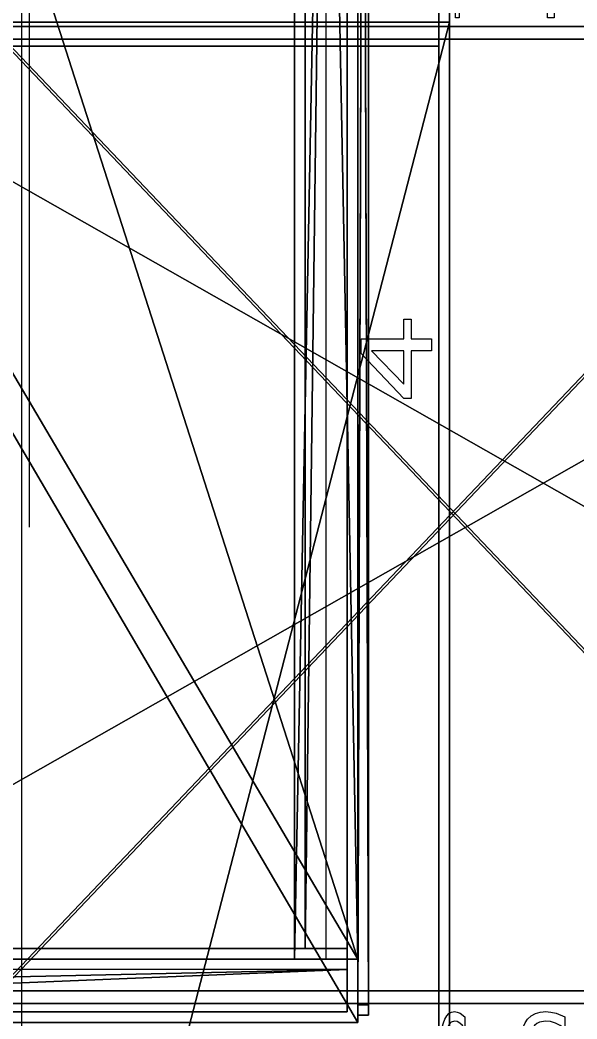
# Model space of a CAD drawing. Extents: x -93 to 34039, y -1114 to 8560.
# Drawn here: x 454 to 612.3, y 2911 to 3195 of the extents above; entities that cross this region are included whole.
import ezdxf

# ---------------------------------------------------------------- set-up
doc = ezdxf.new("R2010")
doc.units = 0
doc.layers.get('0').update_dxf_attribs({"color": 13, "linetype": 'CONTINUOUS'})
for name, color, linetype in [('____03_4____', 216, 'CONTINUOUS'), ('____03_4_____', 172, 'CONTINUOUS'), ('_____18________4____', 142, 'CONTINUOUS'), ('_____18________4_____', 40, 'CONTINUOUS'), ('_SYSTEM__CT_MODE', 252, 'CONTINUOUS'), ('_SYSTEM__RG_COLOR', 36, 'CONTINUOUS'), ('_SYSTEM__SKALER', 134, 'CONTINUOUS'), ('TEMP', 36, 'CONTINUOUS')]:
    doc.layers.add(name, color=color, linetype=linetype)

# ---------------------------------------------------------------- blocks, each defined once
blk = doc.blocks.new('TELO_95')
for p, q in [((0, 970), (0, 0)), ((568, 970), (0, 970)), ((568, 970, 18), (0, 970, 18)), ((0, 970, 18), (0, 0, 18)), ((568, 970), (568, 970, 18)), ((568, 0), (568, 970)), ((568, 0, 18), (568, 970, 18))]:
    blk.add_line(p, q)
mesh = blk.add_polyface()
corners = [(568, 970), (0, 0), (0, 970), (568, 0)]
mesh.append_faces([[corners[k] for k in face] for face in [(0, 1, 2), (1, 0, 3)]], dxfattribs={"vtx0": -1})
mesh = blk.add_polyface()
corners = [(568, 0, 18), (0, 970, 18), (0, 0, 18), (568, 970, 18)]
mesh.append_faces([[corners[k] for k in face] for face in [(0, 1, 2), (1, 0, 3)]], dxfattribs={"vtx0": -1})
blk = doc.blocks.new('MARKWR_KROMKI')
at = {"color": 250}
for p, q in [((700, 500, 16), (700, 500)), ((608, 344.5, 16), (92, 344.5, 16)), ((608, 344.5), (92, 344.5)), ((608, 155.5, 16), (92, 155.5, 16)), ((608, 155.5), (92, 155.5))]:
    blk.add_line(p, q, dxfattribs=at)
blk = doc.blocks.new('4_V_3')
at = {"color": 250}
for p, q in [((-12.31, 2.61), (-12.31, 5.15)), ((-12.31, 5.15), (-10.37, 5.15)), ((-10.37, 5.15), (-10.37, 2.61)), ((-23.85, 2.61), (-12.31, 2.61)), ((-23.85, 0.71), (-23.85, 2.61)), ((-10.37, 2.61), (-4.84, 2.61)), ((-4.84, 2.61), (-4.84, 1.05)), ((-12.31, -5.15), (-23.85, 0.71)), ((-12.31, 1.03, 0), (-21.03, 1.05, 0)), ((-21.03, 1.05, 0), (-12.31, -3.29, -0.01)), ((-12.31, -3.29, -0.01), (-12.31, 1.03, 0)), ((-4.84, 1.05), (-10.37, 1.05)), ((-10.37, 1.05), (-10.37, -5.15)), ((-10.37, -5.15), (-12.31, -5.15))]:
    blk.add_line(p, q, dxfattribs=at)
blk = doc.blocks.new('__________1')
at = {"color": 250}
for p, q in [((6.12, 5.15), (8.78, 5.15)), ((8.78, 5.15), (8.78, 4.99)), ((20.85, 4.59), (20.85, 4.7)), ((20.85, 4.7), (23.52, 4.7)), ((14.57, 1.54), (16.69, 1.54)), ((8.18, -2.05), (8.77, -2.47)), ((8.77, -2.47), (9.42, -2.77)), ((12.83, -2.74), (13.43, -2.42)), ((13.43, -2.42), (13.88, -2)), ((13.88, -2), (14.21, -1.48)), ((15.89, -1.74), (15.71, -1.74)), ((17.95, -2.16), (18.5, -2.45)), ((18.5, -2.45), (19.14, -2.63)), ((19.14, -2.63), (19.87, -2.69)), ((19.87, -2.69), (20.52, -2.63))]:
    blk.add_line(p, q, dxfattribs=at)
for points in [[(4.96, 0, 0), (4.91, 0.52, 0), (5.01, 1.81, 0), (5.29, 3.08, 0), (6.12, 5.15, 0)], [(8.78, 4.99, 0), (8.13, 4.02, 0), (7.6, 2.89, 0), (7.24, 1.71, 0), (7.12, 0.56, 0), (7.39, -0.84, 0), (7.72, -1.52, 0), (8.18, -2.05, 0)], [(23.52, 4.7, 0), (24.35, 2.71, 0), (24.63, 1.48, 0), (24.72, 0.3, 0), (24.47, -1.72, 0), (24.14, -2.54, 0), (23.65, -3.29, 0), (22.97, -3.95, 0), (22.17, -4.43, 0), (21.23, -4.72, 0), (20.14, -4.82, 0), (18.66, -4.59, 0), (17.37, -3.9, 0), (16.41, -2.9, 0), (15.89, -1.74, 0)], [(20.52, -2.63, 0), (21.08, -2.45, 0), (21.93, -1.78, 0), (22.39, -0.81, 0), (22.51, 0.35, 0), (22.41, 1.38, 0), (22.08, 2.47, 0), (21.56, 3.56, 0), (20.85, 4.59, 0)], [(14.21, -1.48, 0), (14.42, -0.86, 0), (14.57, 0.59, 0), (14.57, 1.54, 0)], [(16.69, 1.54, 0), (16.69, 0.8, 0), (16.89, -0.63, 0), (17.5, -1.74, 0), (17.95, -2.16, 0)], [(15.71, -1.74, 0), (15.28, -2.89, 0), (14.47, -3.99, 0), (13.85, -4.45, 0), (13.09, -4.82, 0), (12.14, -5.07, 0), (10.94, -5.15, 0), (9.69, -5.05, 0), (8.55, -4.76, 0), (7.54, -4.29, 0), (6.66, -3.67, 0), (5.89, -2.81, 0), (5.34, -1.82, 0), (5.02, -0.7, 0), (4.96, 0, 0)], [(9.42, -2.77, 0), (10.19, -2.95, 0), (11.13, -3.01, 0), (12.07, -2.94, 0), (12.83, -2.74, 0)]]:
    blk.add_polyline3d(points, dxfattribs=at)
blk = doc.blocks.new('M_K_RIGHT')
for p, q in [((0, 515, -5), (0, 515, 5)), ((0, 515, 5), (0, 0, 5)), ((0, 0, -5), (0, 515, -5)), ((0, 0, 5), (0, 0, -5))]:
    blk.add_line(p, q)
mesh = blk.add_polyface()
corners = [(0, 515, -5), (0, 0, 5), (0, 0, -5), (0, 515, 5)]
mesh.append_faces([[corners[k] for k in face] for face in [(0, 1, 2), (1, 0, 3)]], dxfattribs={"vtx0": -1})
blk = doc.blocks.new('M_K_BACK')
for p, q in [((0, 0, 5), (749, 0, 5)), ((749, 0, -5), (0, 0, -5)), ((749, 0, 5), (749, 0, -5))]:
    blk.add_line(p, q)
mesh = blk.add_polyface()
corners = [(0, 0, 5), (749, 0, -5), (0, 0, -5), (749, 0, 5)]
mesh.append_faces([[corners[k] for k in face] for face in [(0, 1, 2), (1, 0, 3)]], dxfattribs={"vtx0": -1})
blk = doc.blocks.new('M_K_FRONT')
for p, q in [((0, 0, 5), (749, 0, 5)), ((749, 0, -5), (0, 0, -5)), ((0, 0, -5), (0, 0, 5)), ((749, 0, 5), (749, 0, -5))]:
    blk.add_line(p, q)
mesh = blk.add_polyface()
corners = [(749, 0, 5), (0, 0, -5), (749, 0, -5), (0, 0, 5)]
mesh.append_faces([[corners[k] for k in face] for face in [(0, 1, 2), (1, 0, 3)]], dxfattribs={"vtx0": -1})
blk = doc.blocks.new('M_K_LEFT')
for p, q in [((0, 515, 5), (0, 0, 5)), ((0, 0, -5), (0, 515, -5))]:
    blk.add_line(p, q)
mesh = blk.add_polyface()
corners = [(0, 515, 5), (0, 0, -5), (0, 0, 5), (0, 515, -5)]
mesh.append_faces([[corners[k] for k in face] for face in [(0, 1, 2), (1, 0, 3)]], dxfattribs={"vtx0": -1})
blk = doc.blocks.new('KR_L')
at = {"color": 250}
for p, q in [((0, 500), (0, 0)), ((0, 0, 16), (0, 500, 16))]:
    blk.add_line(p, q, dxfattribs=at)
mesh = blk.add_polyface()
corners = [(0, 500, 16), (0, 0), (0, 0, 16), (0, 500)]
mesh.append_faces([[corners[k] for k in face] for face in [(0, 1, 2), (1, 0, 3)]], dxfattribs={"vtx0": -1})
blk = doc.blocks.new('KR_Z')
at = {"color": 250}
for p, q in [((0, 0), (700, 0)), ((700, 0, 16), (0, 0, 16)), ((700, 0), (700, 0, 16))]:
    blk.add_line(p, q, dxfattribs=at)
mesh = blk.add_polyface()
corners = [(0, 0, 16), (700, 0), (0, 0), (700, 0, 16)]
mesh.append_faces([[corners[k] for k in face] for face in [(0, 1, 2), (1, 0, 3)]], dxfattribs={"vtx0": -1})
blk = doc.blocks.new('KR_P')
at = {"color": 250}
for p, q in [((0, 500), (0, 500, 16)), ((0, 0), (0, 500)), ((0, 500, 16), (0, 0, 16)), ((0, 0, 16), (0, 0))]:
    blk.add_line(p, q, dxfattribs=at)
mesh = blk.add_polyface()
corners = [(0, 500), (0, 0, 16), (0, 0), (0, 500, 16)]
mesh.append_faces([[corners[k] for k in face] for face in [(0, 1, 2), (1, 0, 3)]], dxfattribs={"vtx0": -1})
blk = doc.blocks.new('KR_35')
at = {"yscale": 1.94, "zscale": 1.125}
for name, p in [('KR_L', (0, 0)), ('KR_P', (568, 0))]:
    blk.add_blockref(name, p, dxfattribs=at)
at = {"xscale": 0.8114285714285715, "zscale": 1.125}
blk.add_blockref('KR_Z', (0, 970), dxfattribs=at)
blk = doc.blocks.new('LL')
at = {"color": 250}
for p, q in [((0, 300, 16), (0, 0, 16)), ((0, 300, 8), (0, 0, 8)), ((0, 300), (0, 0))]:
    blk.add_line(p, q, dxfattribs=at)
blk = doc.blocks.new('ZZ')
at = {"color": 250}
for p, q in [((0, 0, 16), (600, 0, 16)), ((0, 0), (600, 0)), ((600, 0, 16), (600, 0, 8)), ((600, 0, 8), (600, 0)), ((0, 0, 8), (600, 0, 8))]:
    blk.add_line(p, q, dxfattribs=at)
blk = doc.blocks.new('RAM_PANEL_95')
at = {"color": 250}
for p, q in [((0, 970), (0, 0)), ((568, 970), (0, 970)), ((568, 970, 18), (0, 970, 18)), ((0, 970, 18), (0, 0, 18)), ((568, 0), (568, 970)), ((568, 970), (568, 970, 18)), ((568, 0, 18), (568, 970, 18))]:
    blk.add_line(p, q, dxfattribs=at)
for name in ['TELO_95', 'KR_35']:
    blk.add_blockref(name, (0, 0))
at = {"layer": '_SYSTEM__CT_MODE'}
for name, p, xscale, yscale, zscale in [('MARKWR_KROMKI', (0, 0), 0.8114285714285707, 1.939999999999999, 1.124999999999998), ('4_V_3', (568, 485, 18), 1.051712558764275, 0.9714640198511851, 0.1636749015259871)]:
    blk.add_blockref(name, p, dxfattribs=dict(at, xscale=xscale, yscale=yscale, zscale=zscale))
at = {"layer": '_SYSTEM__CT_MODE', "yscale": 3.233333333333332, "zscale": 1.125}
blk.add_blockref('LL', (0, 0), dxfattribs=at)
at = {"layer": '_SYSTEM__CT_MODE', "xscale": 0.9466666666666663, "zscale": 1.125}
blk.add_blockref('ZZ', (0, 970), dxfattribs=at)
at = {"layer": '_SYSTEM__CT_MODE', "xscale": 1.009671179883954, "yscale": 0.9714640198511127}
blk.add_blockref('__________1', (0, 485, 18), dxfattribs=at)
at = {"layer": '_SYSTEM__RG_COLOR', "color": 1, "xscale": 0.7503337783711621, "zscale": 1.199999999999999}
blk.add_blockref('M_K_BACK', (3, 967, 9), dxfattribs=at)
at = {"layer": '_SYSTEM__RG_COLOR', "color": 1, "yscale": 1.871844660194175, "zscale": 1.2}
blk.add_blockref('M_K_LEFT', (3, 3, 9), dxfattribs=at)
at = {"layer": '_SYSTEM__RG_COLOR', "yscale": 1.871844660194175, "zscale": 1.2}
blk.add_blockref('M_K_RIGHT', (565, 3, 9), dxfattribs=at)
at = {"layer": '_SYSTEM__RG_COLOR', "xscale": 0.7503337783711621, "zscale": 1.199999999999999}
blk.add_blockref('M_K_FRONT', (3, 3, 9), dxfattribs=at)
blk = doc.blocks.new('PANEL_G_34')
for p, q in [((-5, 440), (-5, 0)), ((5, 440), (-5, 440)), ((5, 0), (5, 440))]:
    blk.add_line(p, q)
blk.add_blockref('RAM_PANEL_95', (0, 0))
mesh = blk.add_polyface()
corners = [(5, 0), (-5, 440), (-5, 0), (5, 440)]
mesh.append_faces([[corners[k] for k in face] for face in [(0, 1, 2), (1, 0, 3)]], dxfattribs={"vtx0": -1})
blk = doc.blocks.new('RAM_PANEL_2')
at = {"layer": '_SYSTEM__RG_COLOR', "yscale": 2.25909090909091}
blk.add_blockref('PANEL_G_34', (8, 3, 3), dxfattribs=at)
blk = doc.blocks.new('PANEL_V_2')
blk.add_blockref('RAM_PANEL_2', (0, 0))
blk = doc.blocks.new('RAM_PANEL_3')
at = {"layer": '_SYSTEM__RG_COLOR', "yscale": 2.25909090909091}
blk.add_blockref('PANEL_G_34', (8, 3, 3), dxfattribs=at)
blk = doc.blocks.new('PANEL_V_3')
blk.add_blockref('RAM_PANEL_3', (0, 0))
blk = doc.blocks.new('RAM_PANEL_5')
at = {"layer": '_SYSTEM__RG_COLOR', "yscale": 2.25909090909091}
blk.add_blockref('PANEL_G_34', (8, 3, 3), dxfattribs=at)
blk = doc.blocks.new('PANEL_V_5')
blk.add_blockref('RAM_PANEL_5', (0, 0))
blk = doc.blocks.new('RAM_PANEL_4')
at = {"layer": '_SYSTEM__RG_COLOR', "yscale": 2.25909090909091}
blk.add_blockref('PANEL_G_34', (8, 3, 3), dxfattribs=at)
blk = doc.blocks.new('PANEL_V_4')
blk.add_blockref('RAM_PANEL_4', (0, 0))
blk = doc.blocks.new('TELO_58')
for p, q in [((934, 300), (0, 300)), ((934, 300, 18), (0, 300, 18)), ((934, 300), (934, 300, 18)), ((934, 0), (934, 300)), ((934, 0, 18), (934, 300, 18))]:
    blk.add_line(p, q)
mesh = blk.add_polyface()
corners = [(934, 300), (0, 0), (0, 300), (934, 0)]
mesh.append_faces([[corners[k] for k in face] for face in [(0, 1, 2), (1, 0, 3)]], dxfattribs={"vtx0": -1})
mesh = blk.add_polyface()
corners = [(934, 0, 18), (0, 300, 18), (0, 0, 18), (934, 300, 18)]
mesh.append_faces([[corners[k] for k in face] for face in [(0, 1, 2), (1, 0, 3)]], dxfattribs={"vtx0": -1})
blk = doc.blocks.new('KR_F')
at = {"color": 250}
for p, q in [((0, 0, 16), (0, 0)), ((700, 0, 16), (0, 0, 16)), ((0, 0), (700, 0)), ((700, 0), (700, 0, 16))]:
    blk.add_line(p, q, dxfattribs=at)
mesh = blk.add_polyface()
corners = [(700, 0, 16), (0, 0), (700, 0), (0, 0, 16)]
mesh.append_faces([[corners[k] for k in face] for face in [(0, 1, 2), (1, 0, 3)]], dxfattribs={"vtx0": -1})
blk = doc.blocks.new('KR_16')
at = {"yscale": 1.868, "zscale": 1.125}
blk.add_blockref('KR_P', (300, 0), dxfattribs=at)
at = {"xscale": 0.4285714285714285, "zscale": 1.125}
blk.add_blockref('KR_F', (0, 0), dxfattribs=at)
blk = doc.blocks.new('RAM_PANEL_58')
at = {"color": 250}
for p, q in [((300, 0), (300, 934)), ((300, 0, 18), (300, 934, 18)), ((0, 0), (300, 0)), ((0, 0, 18), (300, 0, 18)), ((300, 0), (300, 0, 18))]:
    blk.add_line(p, q, dxfattribs=at)
at = {"rotation": 270}
blk.add_blockref('TELO_58', (0, 934), dxfattribs=at)
blk.add_blockref('KR_16', (0, 0))
at = {"layer": '_SYSTEM__CT_MODE', "xscale": 1.334285714285713, "yscale": 0.5999999999999995, "zscale": 1.124999999999998, "rotation": 270}
blk.add_blockref('MARKWR_KROMKI', (0, 934), dxfattribs=at)
at = {"layer": '_SYSTEM__RG_COLOR', "yscale": 1.801941747572816, "zscale": 1.2}
blk.add_blockref('M_K_RIGHT', (297, 3, 9), dxfattribs=at)
at = {"layer": '_SYSTEM__RG_COLOR', "xscale": 0.3925233644859815, "zscale": 1.199999999999999}
blk.add_blockref('M_K_FRONT', (3, 3, 9), dxfattribs=at)
blk = doc.blocks.new('PANEL_G_16')
blk.add_blockref('RAM_PANEL_58', (0, 0))
blk = doc.blocks.new('V_MAR')
for p, q in [((294, 8), (0, 8)), ((0, 8), (0, -8)), ((294, -8), (294, 8)), ((294, -8), (0, -8))]:
    blk.add_line(p, q)
mesh = blk.add_polyface()
corners = [(294, -8), (0, 8), (0, -8), (294, 8)]
mesh.append_faces([[corners[k] for k in face] for face in [(0, 1, 2), (1, 0, 3)]], dxfattribs={"vtx0": -1})
blk = doc.blocks.new('L_MAR')
for p, q in [((0, 8), (0, -8)), ((0, 8, 594), (0, -8, 594)), ((0, 8, 594), (0, 8)), ((0, -8, 594), (0, -8))]:
    blk.add_line(p, q)
mesh = blk.add_polyface()
corners = [(0, 8, 594), (0, -8), (0, -8, 594), (0, 8)]
mesh.append_faces([[corners[k] for k in face] for face in [(0, 1, 2), (1, 0, 3)]], dxfattribs={"vtx0": -1})
blk = doc.blocks.new('N_MAR')
for p, q in [((0, 8), (294, 8)), ((0, -8), (0, 8)), ((294, 8), (294, -8)), ((0, -8), (294, -8))]:
    blk.add_line(p, q)
mesh = blk.add_polyface()
corners = [(294, 8), (0, -8), (0, 8), (294, -8)]
mesh.append_faces([[corners[k] for k in face] for face in [(0, 1, 2), (1, 0, 3)]], dxfattribs={"vtx0": -1})
blk = doc.blocks.new('_1')
at = {"color": 250}
for p, q in [((5, 0, 5), (7, 0, 5)), ((5, 0, -5), (5, 0, 5)), ((7, 0, -5), (5, 0, -5)), ((7, 0, 1.15), (20.15, 0, 1.15)), ((7, 0, 5), (7, 0, 1.15)), ((24.68, 0, -1.23), (7, 0, -1.23)), ((7, 0, -1.23), (7, 0, -5)), ((20.15, 0, 1.15), (20.15, 0, 5)), ((20.15, 0, 5), (21.94, 0, 5)), ((23.91, 0, 0.81), (24.68, 0, 0.69)), ((24.68, 0, 0.69), (24.68, 0, -1.23))]:
    blk.add_line(p, q, dxfattribs=at)
blk.add_polyline3d([(21.94, 0, 5), (22.08, 0, 3.33), (22.48, 0, 1.97), (23.32, 0, 1.07), (23.91, 0, 0.81)], dxfattribs=at)
blk = doc.blocks.new('MARKER_TEKSTUR_F')
for p, q in [((300, 16, 600), (0, 16, 600)), ((0, 16, 600), (0, 16)), ((0, 16), (300, 16)), ((100, 16, 80), (100, 16, 520)), ((200, 16, 80), (200, 16, 520)), ((300, 16), (300, 16, 600)), ((0, 0), (300, 0)), ((0, 0, 600), (0, 0)), ((300, 0, 600), (0, 0, 600)), ((100, 0, 80), (100, 0, 520)), ((200, 0, 80), (200, 0, 520)), ((300, 0), (300, 0, 600))]:
    blk.add_line(p, q)
blk = doc.blocks.new('SKALER_4')
for p, q in [((0, 0), (1, 0)), ((0, 0, 1), (0, 0)), ((1, 0, 1), (0, 0, 1)), ((1, 0), (1, 0, 1))]:
    blk.add_line(p, q)
blk = doc.blocks.new('TELO_F_22')
for p, q in [((0, 3), (2100, 3)), ((2100, 3, 966), (0, 3, 966)), ((0, 3, 966), (0, 3)), ((0, 3, 966), (0, 0, 966)), ((0, 0), (0, 3)), ((2100, 3), (2100, 3, 966)), ((2100, 3, 966), (2100, 0, 966)), ((2100, 3), (2100, 0)), ((2100, 0, 966), (0, 0, 966)), ((0, 0), (2100, 0)), ((0, 0, 966), (0, 0)), ((2100, 0), (2100, 0, 966))]:
    blk.add_line(p, q)
at = {"layer": '_SYSTEM__SKALER', "xscale": 6.999999999999997, "zscale": 1.609999999999999}
blk.add_blockref('SKALER_4', (0, 0), dxfattribs=at)
mesh = blk.add_polyface()
corners = [(0, 3, 966), (2100, 3), (0, 3), (2100, 3, 966)]
mesh.append_faces([[corners[k] for k in face] for face in [(0, 1, 2), (1, 0, 3)]], dxfattribs={"vtx0": -1})
mesh = blk.add_polyface()
corners = [(2100, 0, 966), (0, 3, 966), (0, 0, 966), (2100, 3, 966)]
mesh.append_faces([[corners[k] for k in face] for face in [(0, 1, 2), (1, 0, 3)]], dxfattribs={"vtx0": -1})
mesh = blk.add_polyface()
corners = [(0, 3, 966), (0, 0), (0, 0, 966), (0, 3)]
mesh.append_faces([[corners[k] for k in face] for face in [(0, 1, 2), (1, 0, 3)]], dxfattribs={"vtx0": -1})
mesh = blk.add_polyface()
corners = [(2100, 3), (0, 0), (0, 3), (2100, 0)]
mesh.append_faces([[corners[k] for k in face] for face in [(0, 1, 2), (1, 0, 3)]], dxfattribs={"vtx0": -1})
mesh = blk.add_polyface()
corners = [(2100, 3), (2100, 0, 966), (2100, 0), (2100, 3, 966)]
mesh.append_faces([[corners[k] for k in face] for face in [(0, 1, 2), (1, 0, 3)]], dxfattribs={"vtx0": -1})
mesh = blk.add_polyface()
corners = [(2100, 0), (0, 0, 966), (0, 0), (2100, 0, 966)]
mesh.append_faces([[corners[k] for k in face] for face in [(0, 1, 2), (1, 0, 3)]], dxfattribs={"vtx0": -1})
blk = doc.blocks.new('RAMKA_PANEL_F_21')
for p, q in [((0, 0), (0, 3)), ((0, 0, 2100), (0, 3, 2100))]:
    blk.add_line(p, q)
at = {"extrusion": (1, 0, 6.12323e-17), "rotation": 270}
blk.add_blockref('TELO_F_22', (0, 2100), dxfattribs=at)
at = {"layer": '_SYSTEM__CT_MODE', "xscale": 3.22, "yscale": 0.1875, "zscale": 3.5}
blk.add_blockref('MARKER_TEKSTUR_F', (0, 0), dxfattribs=at)
at = {"layer": '_SYSTEM__CT_MODE', "xscale": 1.016064487580898}
blk.add_blockref('_1', (0, 0, 1050), dxfattribs=at)
at = {"layer": '_SYSTEM__RG_COLOR', "xscale": 3.26530612244898}
for name, p, yscale in [('V_MAR', (3, 1.5, 2097), 0.1874999999999999), ('N_MAR', (3, 1.5, 3), 0.1874999999999998)]:
    blk.add_blockref(name, p, dxfattribs=dict(at, yscale=yscale))
at = {"layer": '_SYSTEM__RG_COLOR', "yscale": 0.1874999999999999, "zscale": 3.525252525252525}
blk.add_blockref('L_MAR', (3, 1.5, 3), dxfattribs=at)
blk = doc.blocks.new('PANEL_F_21')
blk.add_blockref('RAMKA_PANEL_F_21', (0, 0))
blk = doc.blocks.new('RAM_PANEL_55')
at = {"layer": '_SYSTEM__RG_COLOR', "color": 1, "xscale": 1.2, "yscale": 0.6681818181818182}
blk.add_blockref('PANEL_G_34', (9, 3, 3), dxfattribs=at)
blk = doc.blocks.new('PANEL_V_38')
blk.add_blockref('RAM_PANEL_55', (0, 0))
blk = doc.blocks.new('TELO_57')
for p, q in [((934, 300), (0, 300)), ((934, 300, 18), (0, 300, 18)), ((934, 300), (934, 300, 18)), ((934, 0), (934, 300)), ((934, 0, 18), (934, 300, 18))]:
    blk.add_line(p, q)
mesh = blk.add_polyface()
corners = [(934, 300), (0, 0), (0, 300), (934, 0)]
mesh.append_faces([[corners[k] for k in face] for face in [(0, 1, 2), (1, 0, 3)]], dxfattribs={"vtx0": -1})
mesh = blk.add_polyface()
corners = [(934, 0, 18), (0, 300, 18), (0, 0, 18), (934, 300, 18)]
mesh.append_faces([[corners[k] for k in face] for face in [(0, 1, 2), (1, 0, 3)]], dxfattribs={"vtx0": -1})
blk = doc.blocks.new('KR_15')
at = {"yscale": 1.868, "zscale": 1.125}
blk.add_blockref('KR_P', (300, 0), dxfattribs=at)
at = {"xscale": 0.4285714285714285, "zscale": 1.125}
blk.add_blockref('KR_F', (0, 0), dxfattribs=at)
blk = doc.blocks.new('RAM_PANEL_57')
at = {"color": 250}
for p, q in [((300, 0), (300, 934)), ((300, 0, 18), (300, 934, 18)), ((0, 0), (300, 0)), ((0, 0, 18), (300, 0, 18)), ((300, 0), (300, 0, 18))]:
    blk.add_line(p, q, dxfattribs=at)
at = {"rotation": 270}
blk.add_blockref('TELO_57', (0, 934), dxfattribs=at)
blk.add_blockref('KR_15', (0, 0))
at = {"layer": '_SYSTEM__CT_MODE', "xscale": 1.334285714285713, "yscale": 0.5999999999999995, "zscale": 1.124999999999998, "rotation": 270}
blk.add_blockref('MARKWR_KROMKI', (0, 934), dxfattribs=at)
at = {"layer": '_SYSTEM__RG_COLOR', "yscale": 1.801941747572816, "zscale": 1.2}
blk.add_blockref('M_K_RIGHT', (297, 3, 9), dxfattribs=at)
at = {"layer": '_SYSTEM__RG_COLOR', "xscale": 0.3925233644859815, "zscale": 1.199999999999999}
blk.add_blockref('M_K_FRONT', (3, 3, 9), dxfattribs=at)
blk = doc.blocks.new('PANEL_G_15')
blk.add_blockref('RAM_PANEL_57', (0, 0))
blk = doc.blocks.new('TELO_F_21')
for p, q in [((0, 3), (822, 3)), ((822, 3, 966), (0, 3, 966)), ((0, 3, 966), (0, 3)), ((0, 3, 966), (0, 0, 966)), ((0, 0), (0, 3)), ((822, 3), (822, 3, 966)), ((822, 3, 966), (822, 0, 966)), ((822, 3), (822, 0)), ((822, 0, 966), (0, 0, 966)), ((0, 0), (822, 0)), ((0, 0, 966), (0, 0)), ((822, 0), (822, 0, 966))]:
    blk.add_line(p, q)
at = {"layer": '_SYSTEM__SKALER', "xscale": 2.739999999999998, "zscale": 1.609999999999999}
blk.add_blockref('SKALER_4', (0, 0), dxfattribs=at)
mesh = blk.add_polyface()
corners = [(0, 3, 966), (822, 3), (0, 3), (822, 3, 966)]
mesh.append_faces([[corners[k] for k in face] for face in [(0, 1, 2), (1, 0, 3)]], dxfattribs={"vtx0": -1})
mesh = blk.add_polyface()
corners = [(822, 0, 966), (0, 3, 966), (0, 0, 966), (822, 3, 966)]
mesh.append_faces([[corners[k] for k in face] for face in [(0, 1, 2), (1, 0, 3)]], dxfattribs={"vtx0": -1})
mesh = blk.add_polyface()
corners = [(0, 3, 966), (0, 0), (0, 0, 966), (0, 3)]
mesh.append_faces([[corners[k] for k in face] for face in [(0, 1, 2), (1, 0, 3)]], dxfattribs={"vtx0": -1})
mesh = blk.add_polyface()
corners = [(822, 3), (0, 0), (0, 3), (822, 0)]
mesh.append_faces([[corners[k] for k in face] for face in [(0, 1, 2), (1, 0, 3)]], dxfattribs={"vtx0": -1})
mesh = blk.add_polyface()
corners = [(822, 3), (822, 0, 966), (822, 0), (822, 3, 966)]
mesh.append_faces([[corners[k] for k in face] for face in [(0, 1, 2), (1, 0, 3)]], dxfattribs={"vtx0": -1})
mesh = blk.add_polyface()
corners = [(822, 0), (0, 0, 966), (0, 0), (822, 0, 966)]
mesh.append_faces([[corners[k] for k in face] for face in [(0, 1, 2), (1, 0, 3)]], dxfattribs={"vtx0": -1})
blk = doc.blocks.new('RAMKA_PANEL_F_20')
for p, q in [((0, 0), (0, 3)), ((0, 0, 822), (0, 3, 822))]:
    blk.add_line(p, q)
at = {"extrusion": (1, 0, 6.12323e-17), "rotation": 270}
blk.add_blockref('TELO_F_21', (0, 822), dxfattribs=at)
at = {"layer": '_SYSTEM__CT_MODE', "xscale": 3.22, "yscale": 0.1875, "zscale": 1.37}
blk.add_blockref('MARKER_TEKSTUR_F', (0, 0), dxfattribs=at)
at = {"layer": '_SYSTEM__CT_MODE', "xscale": 1.016064487580898}
blk.add_blockref('_1', (0, 0, 411), dxfattribs=at)
at = {"layer": '_SYSTEM__RG_COLOR', "xscale": 3.26530612244898}
for name, p, yscale in [('V_MAR', (3, 1.5, 819), 0.1874999999999999), ('N_MAR', (3, 1.5, 3), 0.1874999999999998)]:
    blk.add_blockref(name, p, dxfattribs=dict(at, yscale=yscale))
at = {"layer": '_SYSTEM__RG_COLOR', "yscale": 0.1874999999999999, "zscale": 1.373737373737374}
blk.add_blockref('L_MAR', (3, 1.5, 3), dxfattribs=at)
blk = doc.blocks.new('PANEL_F_20')
blk.add_blockref('RAMKA_PANEL_F_20', (0, 0))
blk = doc.blocks.new('RAM_PANEL_53')
at = {"layer": '_SYSTEM__RG_COLOR', "color": 1, "xscale": 1.2, "yscale": 1.236363636363636}
blk.add_blockref('PANEL_G_34', (9, 3, 3), dxfattribs=at)
blk = doc.blocks.new('PANEL_V_36')
blk.add_blockref('RAM_PANEL_53', (0, 0))
blk = doc.blocks.new('P_MAR')
for p, q in [((0, 8), (0, 8, 594)), ((0, -8), (0, 8)), ((0, -8, 594), (0, 8, 594)), ((0, -8), (0, -8, 594))]:
    blk.add_line(p, q)
mesh = blk.add_polyface()
corners = [(0, -8), (0, 8, 594), (0, -8, 594), (0, 8)]
mesh.append_faces([[corners[k] for k in face] for face in [(0, 1, 2), (1, 0, 3)]], dxfattribs={"vtx0": -1})
blk = doc.blocks.new('_2')
at = {"color": 250}
for p, q in [((-21.09, 0, -4.63), (-23.86, 0, -4.63)), ((-21.09, 0, -4.53), (-21.09, 0, -4.63)), ((-5.08, 0, -5), (-7.83, 0, -5)), ((-7.33, 0, -2.95), (-7.33, 0, 5)), ((-7.33, 0, 5), (-5.08, 0, 5)), ((-5.08, 0, 5), (-5.08, 0, -5))]:
    blk.add_line(p, q, dxfattribs=at)
for points in [[(-23.86, 0, -4.63), (-24.7, 0, -2.75), (-24.98, 0, -1.6), (-25.08, 0, -0.48), (-24.99, 0, 0.6), (-24.72, 0, 1.55), (-24.26, 0, 2.38), (-23.63, 0, 3.09), (-22.83, 0, 3.65), (-21.91, 0, 4.05), (-20.86, 0, 4.29), (-19.69, 0, 4.38), (-17.6, 0, 4.16), (-15.76, 0, 3.53), (-14.16, 0, 2.62), (-12.41, 0, 1.36), (-9.73, 0, -0.83), (-7.33, 0, -2.95)], [(-7.83, 0, -5), (-10.2, 0, -2.91), (-12.55, 0, -0.96), (-14.75, 0, 0.64), (-16.44, 0, 1.65), (-17.94, 0, 2.18), (-19.55, 0, 2.35), (-20.91, 0, 2.16), (-21.94, 0, 1.59), (-22.59, 0, 0.68), (-22.8, 0, -0.53), (-22.7, 0, -1.47), (-22.38, 0, -2.48), (-21.85, 0, -3.52), (-21.09, 0, -4.53)]]:
    blk.add_polyline3d(points, dxfattribs=at)
blk = doc.blocks.new('_3')
at = {"color": 250}
for p, q in [((-2.4, 0, -8.86), (-2.69, 0, -9.51)), ((-2.66, 0, -12.95), (-2.35, 0, -13.55)), ((-2.56, 0, -19.32), (-2.61, 0, -20.06)), ((-2.61, 0, -20.06), (-2.56, 0, -20.71)), ((-2.38, 0, -18.68), (-2.56, 0, -19.32)), ((-1.99, 0, -8.26), (-2.4, 0, -8.86)), ((-2.1, 0, -18.13), (-2.38, 0, -18.68)), ((-2.35, 0, -13.55), (-1.94, 0, -14.01)), ((-1.94, 0, -14.01), (-1.43, 0, -14.35)), ((-1.69, 0, -16.04), (-1.69, 0, -15.86)), ((1.49, 0, -14.71), (1.49, 0, -16.85)), ((4.46, 0, -21.05), (4.56, 0, -21.05)), ((4.56, 0, -21.05), (4.56, 0, -23.75)), ((5, 0, -8.87), (4.85, 0, -8.87)), ((5, 0, -6.17), (5, 0, -8.87))]:
    blk.add_line(p, q, dxfattribs=at)
for points in [[(-1.69, 0, -15.86), (-2.81, 0, -15.43), (-3.88, 0, -14.61), (-4.32, 0, -13.98), (-4.68, 0, -13.21), (-4.92, 0, -12.25), (-5, 0, -11.05), (-4.91, 0, -9.79), (-4.62, 0, -8.64), (-4.17, 0, -7.61), (-3.56, 0, -6.73), (-2.73, 0, -5.94), (-1.76, 0, -5.39), (-0.68, 0, -5.07), (0, 0, -5.01)], [(4.56, 0, -23.75), (2.63, 0, -24.58), (1.44, 0, -24.87), (0.29, 0, -24.96), (-1.67, 0, -24.7), (-2.47, 0, -24.37), (-3.2, 0, -23.88), (-3.84, 0, -23.2), (-4.31, 0, -22.38), (-4.59, 0, -21.43), (-4.68, 0, -20.33), (-4.46, 0, -18.84), (-3.79, 0, -17.54), (-2.82, 0, -16.57), (-1.69, 0, -16.04)], [(-2.69, 0, -9.51), (-2.86, 0, -10.29), (-2.92, 0, -11.24), (-2.86, 0, -12.18), (-2.66, 0, -12.95)], [(-2.56, 0, -20.71), (-2.38, 0, -21.28), (-1.73, 0, -22.14), (-0.79, 0, -22.6), (0.34, 0, -22.73), (1.34, 0, -22.62), (2.4, 0, -22.29), (3.46, 0, -21.76), (4.46, 0, -21.05)], [(1.49, 0, -16.85), (0.78, 0, -16.85), (-0.61, 0, -17.06), (-1.69, 0, -17.67), (-2.1, 0, -18.13)], [(4.85, 0, -8.87), (3.9, 0, -8.21), (2.81, 0, -7.67), (1.66, 0, -7.31), (0.55, 0, -7.19), (-0.82, 0, -7.46), (-1.48, 0, -7.8), (-1.99, 0, -8.26)], [(-1.43, 0, -14.35), (-0.83, 0, -14.56), (0.58, 0, -14.71), (1.49, 0, -14.71)], [(0, 0, -5.01), (0.5, 0, -4.96), (1.76, 0, -5.06), (2.99, 0, -5.34), (5, 0, -6.17)]]:
    blk.add_polyline3d(points, dxfattribs=at)
blk = doc.blocks.new('_4')
at = {"color": 250}
for p, q in [((1.02, 0.1, 22.12), (-3.19, 0, 12.95)), ((-3.19, 0, 12.95), (1, 0.09, 12.94)), ((1, 0.09, 12.94), (1.02, 0.1, 22.12)), ((-5, 0, 10.9), (-5, 0, 12.95)), ((1.02, 0, 10.9), (-5, 0, 10.9)), ((-5, 0, 12.95), (0.69, 0, 25.09)), ((0.69, 0, 25.09), (2.53, 0, 25.09)), ((1.02, 0, 5.09), (1.02, 0, 10.9)), ((2.53, 0, 5.09), (1.02, 0, 5.09)), ((5, 0, 10.9), (2.53, 0, 10.9)), ((2.53, 0, 25.09), (2.53, 0, 12.95)), ((2.53, 0, 10.9), (2.53, 0, 5.09)), ((2.53, 0, 12.95), (5, 0, 12.95)), ((5, 0, 12.95), (5, 0, 10.9))]:
    blk.add_line(p, q, dxfattribs=at)
blk = doc.blocks.new('L')
for p, q in [((0, 16), (0, 8)), ((0, 8, 600), (0, 16, 600)), ((0, 16), (0, 16, 600)), ((0, 0, 600), (0, 8, 600)), ((0, 8), (0, 8, 600)), ((0, 8), (0, 0)), ((0, 0), (0, 0, 600))]:
    blk.add_line(p, q)
blk = doc.blocks.new('TELO_F_35')
for p, q in [((0, 18), (934, 18)), ((934, 18, 110), (0, 18, 110)), ((0, 18, 110), (0, 18)), ((0, 18, 110), (0, 0, 110)), ((0, 0), (0, 18)), ((934, 18), (934, 18, 110)), ((934, 18, 110), (934, 0, 110)), ((934, 18), (934, 0)), ((934, 0, 110), (0, 0, 110)), ((0, 0), (934, 0)), ((0, 0, 110), (0, 0)), ((934, 0), (934, 0, 110))]:
    blk.add_line(p, q)
at = {"layer": '_SYSTEM__SKALER', "xscale": 3.113333333333331, "zscale": 0.1833333333333332}
blk.add_blockref('SKALER_4', (0, 0), dxfattribs=at)
mesh = blk.add_polyface()
corners = [(0, 18, 110), (934, 18), (0, 18), (934, 18, 110)]
mesh.append_faces([[corners[k] for k in face] for face in [(0, 1, 2), (1, 0, 3)]], dxfattribs={"vtx0": -1})
mesh = blk.add_polyface()
corners = [(934, 0, 110), (0, 18, 110), (0, 0, 110), (934, 18, 110)]
mesh.append_faces([[corners[k] for k in face] for face in [(0, 1, 2), (1, 0, 3)]], dxfattribs={"vtx0": -1})
mesh = blk.add_polyface()
corners = [(0, 18, 110), (0, 0), (0, 0, 110), (0, 18)]
mesh.append_faces([[corners[k] for k in face] for face in [(0, 1, 2), (1, 0, 3)]], dxfattribs={"vtx0": -1})
mesh = blk.add_polyface()
corners = [(934, 18), (0, 0), (0, 18), (934, 0)]
mesh.append_faces([[corners[k] for k in face] for face in [(0, 1, 2), (1, 0, 3)]], dxfattribs={"vtx0": -1})
mesh = blk.add_polyface()
corners = [(934, 18), (934, 0, 110), (934, 0), (934, 18, 110)]
mesh.append_faces([[corners[k] for k in face] for face in [(0, 1, 2), (1, 0, 3)]], dxfattribs={"vtx0": -1})
mesh = blk.add_polyface()
corners = [(934, 0), (0, 0, 110), (0, 0), (934, 0, 110)]
mesh.append_faces([[corners[k] for k in face] for face in [(0, 1, 2), (1, 0, 3)]], dxfattribs={"vtx0": -1})
blk = doc.blocks.new('RAMKA_PANEL_F_34')
for p, q in [((0, 0), (0, 18)), ((0, 0, 934), (0, 18, 934)), ((110, 0, 934), (110, 18, 934)), ((110, 0), (110, 18))]:
    blk.add_line(p, q)
at = {"extrusion": (1, 0, 6.12323e-17), "rotation": 270}
blk.add_blockref('TELO_F_35', (0, 934), dxfattribs=at)
at = {"layer": '_SYSTEM__CT_MODE', "yscale": 1.125, "zscale": 1.556666666666667}
blk.add_blockref('L', (0, 0), dxfattribs=at)
at = {"layer": '_SYSTEM__CT_MODE', "xscale": 0.3666666666666667, "yscale": 1.125, "zscale": 1.556666666666666}
blk.add_blockref('MARKER_TEKSTUR_F', (0, 0), dxfattribs=at)
at = {"layer": '_SYSTEM__CT_MODE', "xscale": 1.016064487580898}
blk.add_blockref('_1', (0, 0, 467), dxfattribs=at)
at = {"layer": '_SYSTEM__CT_MODE', "yscale": 0.001, "rotation": 360}
blk.add_blockref('_4', (55, 0), dxfattribs=at)
at = {"layer": '_SYSTEM__CT_MODE'}
for name, p in [('_3', (55, 0, 934)), ('_2', (110, 0, 467))]:
    blk.add_blockref(name, p, dxfattribs=at)
at = {"layer": '_SYSTEM__RG_COLOR', "xscale": 0.3537414965986396}
for name, p, yscale in [('V_MAR', (3, 9, 931), 0.7500000000000001), ('N_MAR', (3, 9, 3), 0.7499999999999996)]:
    blk.add_blockref(name, p, dxfattribs=dict(at, yscale=yscale))
at = {"layer": '_SYSTEM__RG_COLOR', "color": 1, "yscale": 0.75, "zscale": 1.562289562289563}
blk.add_blockref('L_MAR', (3, 9, 3), dxfattribs=at)
at = {"layer": '_SYSTEM__RG_COLOR', "yscale": 0.7499999999999997, "zscale": 1.562289562289563}
blk.add_blockref('P_MAR', (107, 9, 3), dxfattribs=at)
blk = doc.blocks.new('PANEL_F_34')
blk.add_blockref('RAMKA_PANEL_F_34', (0, 0))
blk = doc.blocks.new('MARKER_TEKSTUR')
for p, q in [((16, 500), (0, 500)), ((16, 500, 700), (0, 500, 700)), ((0, 0), (0, 500)), ((0, 500, 700), (0, 0, 700)), ((0, 500), (0, 500, 700)), ((16, 500), (16, 500, 700)), ((16, 0), (16, 500)), ((16, 500, 700), (16, 0, 700)), ((0, 333.33, 620), (0, 333.33, 80)), ((16, 333.33, 620), (16, 333.33, 80)), ((0, 166.67, 620), (0, 166.67, 80)), ((16, 166.67, 620), (16, 166.67, 80)), ((16, 0), (0, 0)), ((16, 0, 700), (0, 0, 700)), ((0, 0, 700), (0, 0)), ((16, 0, 700), (16, 0))]:
    blk.add_line(p, q)
blk = doc.blocks.new('M_K_ZAD')
for p, q in [((5, 0, 640), (-5, 0, 640)), ((-5, 0, 640), (-5, 0)), ((-5, 0), (5, 0)), ((5, 0), (5, 0, 640))]:
    blk.add_line(p, q)
mesh = blk.add_polyface()
corners = [(5, 0), (-5, 0, 640), (-5, 0), (5, 0, 640)]
mesh.append_faces([[corners[k] for k in face] for face in [(0, 1, 2), (1, 0, 3)]], dxfattribs={"vtx0": -1})
blk = doc.blocks.new('M_K_VERH')
for p, q in [((-5, 440), (-5, 0)), ((5, 440), (-5, 440)), ((5, 0), (5, 440)), ((-5, 0), (5, 0))]:
    blk.add_line(p, q)
mesh = blk.add_polyface()
corners = [(5, 0), (-5, 440), (-5, 0), (5, 440)]
mesh.append_faces([[corners[k] for k in face] for face in [(0, 1, 2), (1, 0, 3)]], dxfattribs={"vtx0": -1})
blk = doc.blocks.new('N_1')
for p, q in [((0, 0), (0, 500)), ((0, 500), (8, 500)), ((8, 0), (8, 500)), ((8, 500), (16, 500)), ((16, 0), (16, 500)), ((8, 0), (0, 0)), ((16, 0), (8, 0))]:
    blk.add_line(p, q)
blk = doc.blocks.new('RAM_PANEL_56')
for p, q in [((0, 300), (18, 300)), ((0, 300, 2104), (18, 300, 2104))]:
    blk.add_line(p, q)
at = {"layer": '_SYSTEM__CT_MODE', "xscale": 1.124999999999999, "yscale": 0.6000000000000427, "zscale": 3.005714285714176}
blk.add_blockref('MARKER_TEKSTUR', (0, 0), dxfattribs=at)
at = {"layer": '_SYSTEM__CT_MODE', "xscale": 1.125, "yscale": 0.5999999999999998}
blk.add_blockref('N_1', (0, 0), dxfattribs=at)
at = {"layer": '_SYSTEM__RG_COLOR', "color": 1, "xscale": 1.2, "yscale": 0.6681818181818182}
blk.add_blockref('PANEL_G_34', (9, 3, 3), dxfattribs=at)
at = {"layer": '_SYSTEM__RG_COLOR', "xscale": 1.2, "zscale": 3.278124999999869}
blk.add_blockref('M_K_ZAD', (9, 297, 3), dxfattribs=at)
at = {"layer": '_SYSTEM__RG_COLOR', "xscale": 1.2, "yscale": 0.6681818181818182}
blk.add_blockref('M_K_VERH', (9, 3, 2101), dxfattribs=at)
blk = doc.blocks.new('PANEL_V_39')
blk.add_blockref('RAM_PANEL_56', (0, 0))
blk = doc.blocks.new('TELO_71')
for p, q in [((934, 550), (0, 550)), ((934, 550, 18), (0, 550, 18)), ((934, 550), (934, 550, 18)), ((934, 0), (934, 550)), ((934, 0, 18), (934, 550, 18))]:
    blk.add_line(p, q)
mesh = blk.add_polyface()
corners = [(934, 550), (0, 0), (0, 550), (934, 0)]
mesh.append_faces([[corners[k] for k in face] for face in [(0, 1, 2), (1, 0, 3)]], dxfattribs={"vtx0": -1})
mesh = blk.add_polyface()
corners = [(934, 0, 18), (0, 550, 18), (0, 0, 18), (934, 550, 18)]
mesh.append_faces([[corners[k] for k in face] for face in [(0, 1, 2), (1, 0, 3)]], dxfattribs={"vtx0": -1})
blk = doc.blocks.new('KR_25')
at = {"yscale": 1.868, "zscale": 1.125}
blk.add_blockref('KR_P', (550, 0), dxfattribs=at)
at = {"xscale": 0.7857142857142857, "zscale": 1.125}
blk.add_blockref('KR_F', (0, 0), dxfattribs=at)
blk = doc.blocks.new('RAM_PANEL_71')
at = {"color": 250}
for p, q in [((550, 0), (550, 934)), ((550, 0, 18), (550, 934, 18)), ((0, 0), (550, 0)), ((0, 0, 18), (550, 0, 18)), ((550, 0), (550, 0, 18))]:
    blk.add_line(p, q, dxfattribs=at)
at = {"rotation": 270}
blk.add_blockref('TELO_71', (0, 934), dxfattribs=at)
blk.add_blockref('KR_25', (0, 0))
at = {"layer": '_SYSTEM__CT_MODE', "xscale": 1.334285714285713, "yscale": 1.099999999999999, "zscale": 1.124999999999998, "rotation": 270}
blk.add_blockref('MARKWR_KROMKI', (0, 934), dxfattribs=at)
at = {"layer": '_SYSTEM__RG_COLOR', "yscale": 1.801941747572816, "zscale": 1.2}
blk.add_blockref('M_K_RIGHT', (547, 3, 9), dxfattribs=at)
at = {"layer": '_SYSTEM__RG_COLOR', "xscale": 0.7263017356475304, "zscale": 1.199999999999999}
blk.add_blockref('M_K_FRONT', (3, 3, 9), dxfattribs=at)
blk = doc.blocks.new('PANEL_G_24')
blk.add_blockref('RAM_PANEL_71', (0, 0))
blk = doc.blocks.new('RAM_PANEL_54')
for p, q in [((0, 550), (18, 550)), ((0, 550, 790), (18, 550, 790))]:
    blk.add_line(p, q)
at = {"layer": '_SYSTEM__CT_MODE', "xscale": 1.124999999999999, "yscale": 1.100000000000078, "zscale": 1.128571428571387}
blk.add_blockref('MARKER_TEKSTUR', (0, 0), dxfattribs=at)
at = {"layer": '_SYSTEM__CT_MODE', "xscale": 1.125, "yscale": 1.1}
blk.add_blockref('N_1', (0, 0), dxfattribs=at)
at = {"layer": '_SYSTEM__RG_COLOR', "color": 1, "xscale": 1.2, "yscale": 1.236363636363636}
blk.add_blockref('PANEL_G_34', (9, 3, 3), dxfattribs=at)
at = {"layer": '_SYSTEM__RG_COLOR', "xscale": 1.2, "zscale": 1.224999999999951}
blk.add_blockref('M_K_ZAD', (9, 547, 3), dxfattribs=at)
at = {"layer": '_SYSTEM__RG_COLOR', "xscale": 1.2, "yscale": 1.236363636363636}
blk.add_blockref('M_K_VERH', (9, 3, 787), dxfattribs=at)
blk = doc.blocks.new('PANEL_V_37')
blk.add_blockref('RAM_PANEL_54', (0, 0))
blk = doc.blocks.new('RAM_PANEL_74')
at = {"layer": '_SYSTEM__RG_COLOR', "xscale": 1.2, "yscale": 0.6681818181818182}
blk.add_blockref('PANEL_G_34', (9, 3, 3), dxfattribs=at)
blk = doc.blocks.new('PANEL_V_46')
blk.add_blockref('RAM_PANEL_74', (0, 0))
blk = doc.blocks.new('RAM_PANEL_75')
at = {"layer": '_SYSTEM__RG_COLOR', "xscale": 1.2, "yscale": 0.6681818181818182}
blk.add_blockref('PANEL_G_34', (9, 3, 3), dxfattribs=at)
blk = doc.blocks.new('PANEL_V_47')
blk.add_blockref('RAM_PANEL_75', (0, 0))
blk = doc.blocks.new('RAM_PANEL_76')
at = {"layer": '_SYSTEM__RG_COLOR', "xscale": 1.2, "yscale": 0.6681818181818182}
blk.add_blockref('PANEL_G_34', (9, 3, 3), dxfattribs=at)
blk = doc.blocks.new('PANEL_V_48')
blk.add_blockref('RAM_PANEL_76', (0, 0))
blk = doc.blocks.new('RAM_PANEL_77')
at = {"layer": '_SYSTEM__RG_COLOR', "xscale": 1.2, "yscale": 0.6681818181818182}
blk.add_blockref('PANEL_G_34', (9, 3, 3), dxfattribs=at)
blk = doc.blocks.new('PANEL_V_49')
blk.add_blockref('RAM_PANEL_77', (0, 0))
blk = doc.blocks.new('RAM_PANEL_78')
at = {"layer": '_SYSTEM__RG_COLOR', "xscale": 1.2, "yscale": 0.6681818181818182}
blk.add_blockref('PANEL_G_34', (9, 3, 3), dxfattribs=at)
blk = doc.blocks.new('PANEL_V_50')
blk.add_blockref('RAM_PANEL_78', (0, 0))
blk = doc.blocks.new('RAM_PANEL_73')
at = {"layer": '_SYSTEM__RG_COLOR', "xscale": 1.2, "yscale": 0.6681818181818182}
blk.add_blockref('PANEL_G_34', (9, 3, 3), dxfattribs=at)
blk = doc.blocks.new('PANEL_V_45')
blk.add_blockref('RAM_PANEL_73', (0, 0))
blk = doc.blocks.new('TELO_66')
for p, q in [((934, 550), (0, 550)), ((934, 550, 18), (0, 550, 18)), ((934, 550), (934, 550, 18)), ((934, 0), (934, 550)), ((934, 0, 18), (934, 550, 18))]:
    blk.add_line(p, q)
mesh = blk.add_polyface()
corners = [(934, 550), (0, 0), (0, 550), (934, 0)]
mesh.append_faces([[corners[k] for k in face] for face in [(0, 1, 2), (1, 0, 3)]], dxfattribs={"vtx0": -1})
mesh = blk.add_polyface()
corners = [(934, 0, 18), (0, 550, 18), (0, 0, 18), (934, 550, 18)]
mesh.append_faces([[corners[k] for k in face] for face in [(0, 1, 2), (1, 0, 3)]], dxfattribs={"vtx0": -1})
blk = doc.blocks.new('KR_22')
at = {"yscale": 1.868, "zscale": 1.125}
blk.add_blockref('KR_P', (550, 0), dxfattribs=at)
at = {"xscale": 0.7857142857142857, "zscale": 1.125}
blk.add_blockref('KR_F', (0, 0), dxfattribs=at)
blk = doc.blocks.new('RAM_PANEL_66')
at = {"color": 250}
for p, q in [((550, 0), (550, 934)), ((550, 0, 18), (550, 934, 18)), ((0, 0), (550, 0)), ((0, 0, 18), (550, 0, 18)), ((550, 0), (550, 0, 18))]:
    blk.add_line(p, q, dxfattribs=at)
at = {"rotation": 270}
blk.add_blockref('TELO_66', (0, 934), dxfattribs=at)
blk.add_blockref('KR_22', (0, 0))
at = {"layer": '_SYSTEM__CT_MODE', "xscale": 1.334285714285713, "yscale": 1.099999999999999, "zscale": 1.124999999999998, "rotation": 270}
blk.add_blockref('MARKWR_KROMKI', (0, 934), dxfattribs=at)
at = {"layer": '_SYSTEM__RG_COLOR', "yscale": 1.801941747572816, "zscale": 1.2}
blk.add_blockref('M_K_RIGHT', (547, 3, 9), dxfattribs=at)
at = {"layer": '_SYSTEM__RG_COLOR', "xscale": 0.7263017356475304, "zscale": 1.199999999999999}
blk.add_blockref('M_K_FRONT', (3, 3, 9), dxfattribs=at)
blk = doc.blocks.new('PANEL_G_21')
blk.add_blockref('RAM_PANEL_66', (0, 0))
blk = doc.blocks.new('RAM_PANEL_79')
at = {"layer": '_SYSTEM__RG_COLOR', "xscale": 1.2, "yscale": 1.236363636363636}
blk.add_blockref('PANEL_G_34', (9, 3, 3), dxfattribs=at)
blk = doc.blocks.new('PANEL_V_51')
blk.add_blockref('RAM_PANEL_79', (0, 0))
blk = doc.blocks.new('TELO_96')
for p, q in [((568, 0), (568, 970)), ((568, 0, 18), (568, 970, 18))]:
    blk.add_line(p, q)
mesh = blk.add_polyface()
corners = [(568, 970), (0, 0), (0, 970), (568, 0)]
mesh.append_faces([[corners[k] for k in face] for face in [(0, 1, 2), (1, 0, 3)]], dxfattribs={"vtx0": -1})
mesh = blk.add_polyface()
corners = [(568, 0, 18), (0, 970, 18), (0, 0, 18), (568, 970, 18)]
mesh.append_faces([[corners[k] for k in face] for face in [(0, 1, 2), (1, 0, 3)]], dxfattribs={"vtx0": -1})
blk = doc.blocks.new('KR_36')
at = {"yscale": 1.94, "zscale": 1.125}
blk.add_blockref('KR_P', (568, 0), dxfattribs=at)
blk = doc.blocks.new('RAM_PANEL_96')
at = {"color": 250}
for p, q in [((568, 0), (568, 970)), ((568, 0, 18), (568, 970, 18))]:
    blk.add_line(p, q, dxfattribs=at)
for name in ['TELO_96', 'KR_36']:
    blk.add_blockref(name, (0, 0))
at = {"layer": '_SYSTEM__RG_COLOR', "yscale": 1.871844660194175, "zscale": 1.2}
blk.add_blockref('M_K_RIGHT', (565, 3, 9), dxfattribs=at)
at = {"layer": '_SYSTEM__RG_COLOR', "xscale": 0.7503337783711621, "zscale": 1.199999999999999}
blk.add_blockref('M_K_FRONT', (3, 3, 9), dxfattribs=at)
blk = doc.blocks.new('PANEL_G_35')
blk.add_blockref('RAM_PANEL_96', (0, 0))

msp = doc.modelspace()

# ---------------------------------------------------------------- block references
at = {"layer": '____03_4____', "rotation": 90.00000000000001}
msp.add_blockref('PANEL_F_20', (553, 2912.1, 2), dxfattribs=at)
at = {"layer": '____03_4_____', "rotation": 90.00000000000001}
msp.add_blockref('PANEL_F_21', (553, 2912.1, 828), dxfattribs=at)
at = {"layer": '_____18________4____'}
for name, p in [('PANEL_G_34', (-18, 2910.1, 790)), ('PANEL_G_35', (-18, 2910.1, 808)), ('PANEL_G_24', (0, 2928.1, 110)), ('PANEL_G_21', (0, 2928.1, 472))]:
    msp.add_blockref(name, p, dxfattribs=at)
at = {"layer": '_____18________4____', "rotation": 270.0000000000001}
for name, p in [('PANEL_V_36', (0, 3880.1)), ('PANEL_V_51', (0, 3413.2, 128)), ('PANEL_V_37', (0, 2928.1))]:
    msp.add_blockref(name, p, dxfattribs=at)
at = {"layer": '_____18________4____', "extrusion": (3.82857e-16, 1, 3.82857e-16), "rotation": 90.00000000000006}
msp.add_blockref('PANEL_F_34', (-532, 0, 2928.1), dxfattribs=at)
at = {"layer": '_____18________4_____', "rotation": 270.0000000000001}
for name, p in [('PANEL_V_38', (250, 3880.1, 826)), ('PANEL_V_49', (250, 3405.1, 1658)), ('PANEL_V_50', (250, 3405.1, 1340)), ('PANEL_V_46', (250, 3404.1, 2612)), ('PANEL_V_47', (250, 3404.1, 2294)), ('PANEL_V_48', (250, 3404.1, 1976)), ('PANEL_V_45', (250, 3404.1, 844)), ('PANEL_V_39', (250, 2928.1, 826))]:
    msp.add_blockref(name, p, dxfattribs=at)
at = {"layer": '_____18________4_____'}
for name, p in [('PANEL_G_16', (250, 2928.1, 2912)), ('PANEL_G_15', (250, 2928.1, 826)), ('PANEL_G_16', (250, 2928.1, 2594)), ('PANEL_G_16', (250, 2928.1, 2276)), ('PANEL_G_16', (250, 2928.1, 1958)), ('PANEL_G_16', (250, 2928.1, 1640)), ('PANEL_G_16', (250, 2928.1, 1322))]:
    msp.add_blockref(name, p, dxfattribs=at)
at = {"layer": 'TEMP'}
for name, p in [('PANEL_V_5', (0, 2000, 1960)), ('PANEL_V_4', (0, 2000)), ('PANEL_V_2', (0, 1000)), ('PANEL_V_3', (0, 1000, 2100))]:
    msp.add_blockref(name, p, dxfattribs=at)

doc.saveas('drawing.dxf')
